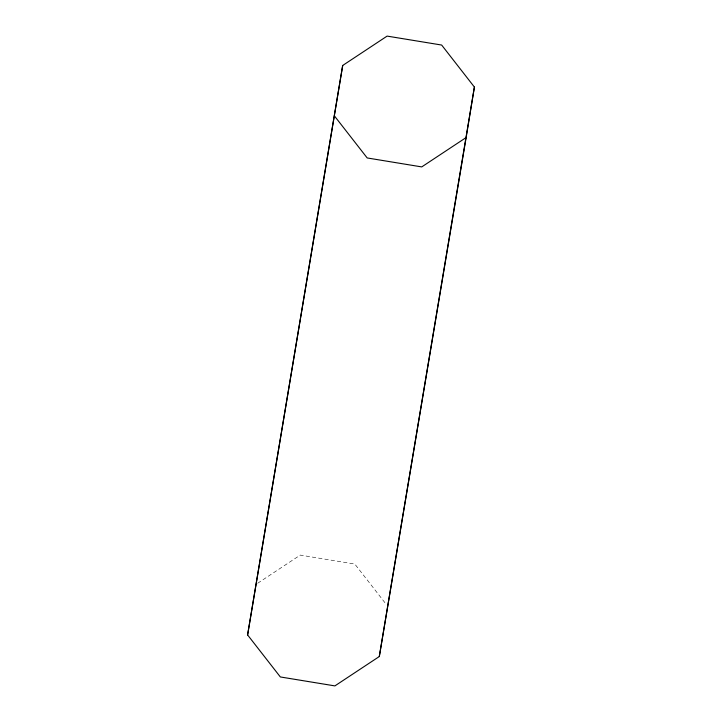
<?xml version="1.0" encoding="UTF-8"?>
<svg xmlns="http://www.w3.org/2000/svg" width="722" height="722" viewBox="0 0 722 722"><rect width="100%" height="100%" fill="white"/><g stroke="black" fill="none" stroke-linecap="round" stroke-linejoin="round"><path stroke-width="0.54" stroke-dasharray="3.61 2.71" d="M257.7 583.232L300.262 555.092L354.809 564.044L386.189 604.305"/><path stroke-width="1.08" d="M247.601 634.936L342.697 65.467L387.109 36.1L441.656 45.044L474.399 87.064L466.15 137.541L379.303 656.533L334.891 685.9L280.344 676.956L247.601 634.936L342.697 65.467M379.303 656.533L474.399 87.064M466.15 137.541L421.738 166.908L367.191 157.956L334.448 115.944"/></g></svg>
